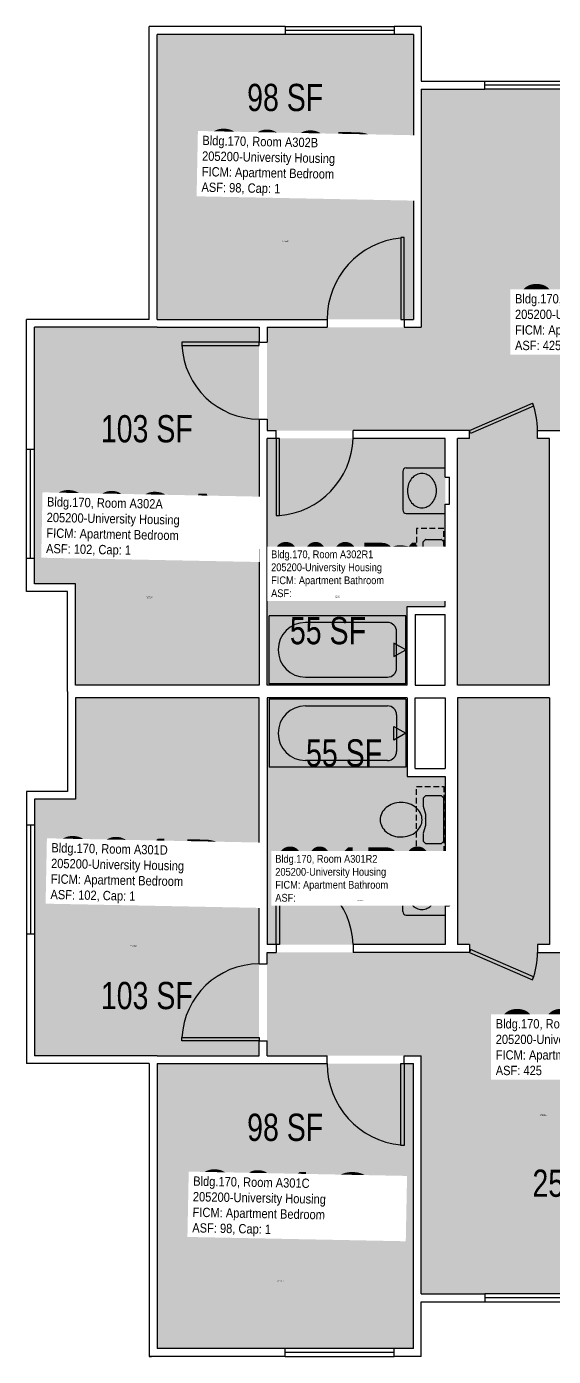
# Model space of a CAD drawing. Header units: inches. Extents: x -54 to 1654, y -88 to 674.
# Drawn here: x -54 to 178, y 0 to 586 of the extents above; entities that cross this region are included whole.
import ezdxf
from ezdxf.enums import TextEntityAlignment as Align

# ---------------------------------------------------------------- set-up
doc = ezdxf.new("R2010")
doc.units = ezdxf.units.IN
doc.header["$LTSCALE"] = 10
doc.header["$MEASUREMENT"] = 0
doc.linetypes.add('DASHED2', pattern=[0.375, 0.25, -0.125])
doc.layers.get('0').update_dxf_attribs({"linetype": 'CONTINUOUS'})
for name, color, linetype in [('A-DOOR', 2, 'CONTINUOUS'), ('A-GLAZ', 1, 'CONTINUOUS'), ('A-IDEN-RNUM', 7, 'CONTINUOUS'), ('A-IDEN-SNUM', 4, 'CONTINUOUS'), ('A-IDEN-VNUM', 4, 'CONTINUOUS'), ('A-WALL', 5, 'CONTINUOUS'), ('AREA-TEXT', 3, 'CONTINUOUS'), ('Rooms-Category-Color', 7, 'CONTINUOUS'), ('Rooms-College-Color', 7, 'CONTINUOUS'), ('Rooms-Department-Color', 7, 'CONTINUOUS'), ('Rooms-Division-Color', 7, 'CONTINUOUS'), ('Rooms-Information', 7, 'CONTINUOUS')]:
    doc.layers.add(name, color=color, linetype=linetype)
doc.styles.add('CP_AREA', font='arial.ttf', dxfattribs={"height": 15})
doc.styles.add('CP_ROOMSNUMBER', font='arial.ttf', dxfattribs={"height": 1})
doc.styles.add('CP_ROOMVNUMBER', font='arial.ttf', dxfattribs={"width": 0.85, "height": 0.075})

msp = doc.modelspace()

# ---------------------------------------------------------------- hatches: boundary and pattern name
at = {"layer": 'Rooms-Category-Color', "true_color": 0x728ef3}
for points in [[(3.5, 457), (3.5, 582.5), (116.5, 582.5), (116.5, 457)], [(360.5, 408), (364.5, 408), (364.5, 412), (364.5, 453.5), (248, 453.5), (248, 558.5), (120, 558.5), (120, 453.5), (52, 453.5), (52, 408), (56, 408), (90, 408), (141.25, 408), (141.25, 404.5), (136, 404.5), (136, 295.75), (176.5, 295.75), (176.5, 404.5), (171.25, 404.5), (171.25, 408), (213.49, 408), (213.49, 404.5), (266.5, 404.5), (266.5, 329.55), (323, 329.5), (323, 408)], [(-32.5, 295.66), (48.5, 295.66), (48.5, 453.5), (-50.5, 453.5), (-50.5, 340.5), (-32.5, 340.5)], [(90, 404.5), (52, 404.5), (52, 295.75), (113.75, 295.75), (113.75, 330.5), (130.81, 330.5), (130.5, 404.5)], [(48.5, 132.5), (48.5, 290.25), (-32.5, 290.25), (-32.5, 245.5), (-50.5, 245.5), (-50.5, 132.5)], [(90, 181.5), (52, 181.5), (52, 290.25), (113.75, 290.25), (113.75, 255.5), (130.81, 255.5), (130.5, 181.5)], [(360.5, 178), (364.5, 178), (364.5, 174), (364.5, 132.5), (248, 132.5), (248, 27.5), (120, 27.5), (120, 132.5), (52, 132.5), (52, 178), (56, 178), (90, 178), (141.25, 178), (141.25, 181.5), (136, 181.5), (136, 290.25), (176.5, 290.25), (176.5, 181.5), (171.25, 181.5), (171.25, 178), (213.49, 178), (213.49, 181.5), (266.5, 181.5), (266.5, 256.45), (323, 256.5), (323, 178)], [(3.5, 3.5), (3.5, 129), (116.5, 129), (116.5, 3.5)]]:
    msp.add_hatch(color=171, dxfattribs=at).paths.add_polyline_path(points)
at = {"layer": 'Rooms-College-Color', "true_color": 0xadadad}
for points in [[(3.5, 457), (3.5, 582.5), (116.5, 582.5), (116.5, 457)], [(360.5, 408), (364.5, 408), (364.5, 412), (364.5, 453.5), (248, 453.5), (248, 558.5), (120, 558.5), (120, 453.5), (52, 453.5), (52, 408), (56, 408), (90, 408), (141.25, 408), (141.25, 404.5), (136, 404.5), (136, 295.75), (176.5, 295.75), (176.5, 404.5), (171.25, 404.5), (171.25, 408), (213.49, 408), (213.49, 404.5), (266.5, 404.5), (266.5, 329.55), (323, 329.5), (323, 408)], [(-32.5, 295.66), (48.5, 295.66), (48.5, 453.5), (-50.5, 453.5), (-50.5, 340.5), (-32.5, 340.5)], [(90, 404.5), (52, 404.5), (52, 295.75), (113.75, 295.75), (113.75, 330.5), (130.81, 330.5), (130.5, 404.5)], [(48.5, 132.5), (48.5, 290.25), (-32.5, 290.25), (-32.5, 245.5), (-50.5, 245.5), (-50.5, 132.5)], [(90, 181.5), (52, 181.5), (52, 290.25), (113.75, 290.25), (113.75, 255.5), (130.81, 255.5), (130.5, 181.5)], [(360.5, 178), (364.5, 178), (364.5, 174), (364.5, 132.5), (248, 132.5), (248, 27.5), (120, 27.5), (120, 132.5), (52, 132.5), (52, 178), (56, 178), (90, 178), (141.25, 178), (141.25, 181.5), (136, 181.5), (136, 290.25), (176.5, 290.25), (176.5, 181.5), (171.25, 181.5), (171.25, 178), (213.49, 178), (213.49, 181.5), (266.5, 181.5), (266.5, 256.45), (323, 256.5), (323, 178)], [(3.5, 3.5), (3.5, 129), (116.5, 129), (116.5, 3.5)]]:
    msp.add_hatch(color=253, dxfattribs=at).paths.add_polyline_path(points)
at = {"layer": 'Rooms-Department-Color', "true_color": 0x604aed}
for points in [[(3.5, 457), (3.5, 582.5), (116.5, 582.5), (116.5, 457)], [(360.5, 408), (364.5, 408), (364.5, 412), (364.5, 453.5), (248, 453.5), (248, 558.5), (120, 558.5), (120, 453.5), (52, 453.5), (52, 408), (56, 408), (90, 408), (141.25, 408), (141.25, 404.5), (136, 404.5), (136, 295.75), (176.5, 295.75), (176.5, 404.5), (171.25, 404.5), (171.25, 408), (213.49, 408), (213.49, 404.5), (266.5, 404.5), (266.5, 329.55), (323, 329.5), (323, 408)], [(-32.5, 295.66), (48.5, 295.66), (48.5, 453.5), (-50.5, 453.5), (-50.5, 340.5), (-32.5, 340.5)], [(90, 404.5), (52, 404.5), (52, 295.75), (113.75, 295.75), (113.75, 330.5), (130.81, 330.5), (130.5, 404.5)], [(48.5, 132.5), (48.5, 290.25), (-32.5, 290.25), (-32.5, 245.5), (-50.5, 245.5), (-50.5, 132.5)], [(90, 181.5), (52, 181.5), (52, 290.25), (113.75, 290.25), (113.75, 255.5), (130.81, 255.5), (130.5, 181.5)], [(360.5, 178), (364.5, 178), (364.5, 174), (364.5, 132.5), (248, 132.5), (248, 27.5), (120, 27.5), (120, 132.5), (52, 132.5), (52, 178), (56, 178), (90, 178), (141.25, 178), (141.25, 181.5), (136, 181.5), (136, 290.25), (176.5, 290.25), (176.5, 181.5), (171.25, 181.5), (171.25, 178), (213.49, 178), (213.49, 181.5), (266.5, 181.5), (266.5, 256.45), (323, 256.5), (323, 178)], [(3.5, 3.5), (3.5, 129), (116.5, 129), (116.5, 3.5)]]:
    msp.add_hatch(color=173, dxfattribs=at).paths.add_polyline_path(points)
at = {"layer": 'Rooms-Division-Color', "true_color": 0x604aed}
for points in [[(3.5, 457), (3.5, 582.5), (116.5, 582.5), (116.5, 457)], [(360.5, 408), (364.5, 408), (364.5, 412), (364.5, 453.5), (248, 453.5), (248, 558.5), (120, 558.5), (120, 453.5), (52, 453.5), (52, 408), (56, 408), (90, 408), (141.25, 408), (141.25, 404.5), (136, 404.5), (136, 295.75), (176.5, 295.75), (176.5, 404.5), (171.25, 404.5), (171.25, 408), (213.49, 408), (213.49, 404.5), (266.5, 404.5), (266.5, 329.55), (323, 329.5), (323, 408)], [(-32.5, 295.66), (48.5, 295.66), (48.5, 453.5), (-50.5, 453.5), (-50.5, 340.5), (-32.5, 340.5)], [(90, 404.5), (52, 404.5), (52, 295.75), (113.75, 295.75), (113.75, 330.5), (130.81, 330.5), (130.5, 404.5)], [(48.5, 132.5), (48.5, 290.25), (-32.5, 290.25), (-32.5, 245.5), (-50.5, 245.5), (-50.5, 132.5)], [(90, 181.5), (52, 181.5), (52, 290.25), (113.75, 290.25), (113.75, 255.5), (130.81, 255.5), (130.5, 181.5)], [(360.5, 178), (364.5, 178), (364.5, 174), (364.5, 132.5), (248, 132.5), (248, 27.5), (120, 27.5), (120, 132.5), (52, 132.5), (52, 178), (56, 178), (90, 178), (141.25, 178), (141.25, 181.5), (136, 181.5), (136, 290.25), (176.5, 290.25), (176.5, 181.5), (171.25, 181.5), (171.25, 178), (213.49, 178), (213.49, 181.5), (266.5, 181.5), (266.5, 256.45), (323, 256.5), (323, 178)], [(3.5, 3.5), (3.5, 129), (116.5, 129), (116.5, 3.5)]]:
    msp.add_hatch(color=173, dxfattribs=at).paths.add_polyline_path(points)

# ---------------------------------------------------------------- linework, layer by layer
for p, q in [((111.88, 390), (111.88, 373)), ((113.38, 391.5), (130.5, 391.5)), ((113.38, 371.5), (130.5, 371.5)), ((120.88, 359), (121.75, 359.88)), ((120.88, 355.56), (120.88, 359)), ((122.05, 360), (128.7, 360)), ((129, 359.88), (129.88, 359)), ((129.88, 359), (129.88, 340)), ((121.88, 352), (120.89, 355.44)), ((121.88, 347), (121.88, 352)), ((120.88, 343.5), (121.88, 347)), ((120.88, 340.17), (120.88, 343.5)), ((129.88, 340), (128.88, 339)), ((121.88, 339), (121, 339.88)), ((128.88, 339), (121.88, 339)), ((52.88, 296.37), (52.88, 326.37)), ((113.13, 326.37), (52.88, 326.37)), ((105.09, 323.42), (68.94, 323.42)), ((113.13, 296.37), (113.13, 326.37)), ((109.11, 303.34), (109.11, 319.41)), ((107.93, 314.37), (107.93, 308.37)), ((113.13, 311.37), (107.93, 314.37)), ((107.93, 308.37), (113.13, 311.37)), ((68.94, 299.32), (105.09, 299.32)), ((113.13, 296.37), (52.88, 296.37)), ((52.88, 289.62), (52.88, 259.62)), ((113.13, 289.62), (52.88, 289.62)), ((113.13, 289.62), (113.13, 259.62)), ((68.94, 286.67), (105.09, 286.67)), ((109.11, 282.66), (109.11, 266.59)), ((107.93, 271.62), (107.93, 277.62)), ((107.93, 277.62), (113.13, 274.62)), ((113.13, 274.62), (107.93, 271.62)), ((113.13, 259.62), (52.88, 259.62)), ((105.09, 262.57), (68.94, 262.57)), ((121.88, 247), (121, 246.12)), ((128.88, 247), (121.88, 247)), ((129.88, 246), (128.88, 247)), ((120.88, 245.83), (120.88, 242.5)), ((120.88, 242.5), (121.88, 239)), ((129.88, 227), (129.88, 246)), ((121.88, 239), (121.88, 234)), ((120.88, 230.44), (120.88, 227)), ((121.88, 234), (120.89, 230.56)), ((120.88, 227), (121.75, 226.12)), ((122.05, 226), (128.7, 226)), ((129, 226.12), (129.88, 227)), ((111.88, 196), (111.88, 213)), ((113.38, 214.5), (130.5, 214.5)), ((113.38, 194.5), (130.5, 194.5))]:
    msp.add_line(p, q)
at = {"linetype": 'DASHED2'}
for p, q in [((129.88, 364.84), (117.88, 364.84)), ((117.88, 364.84), (117.88, 334.84)), ((129.88, 334.84), (129.88, 364.84)), ((117.88, 334.84), (129.88, 334.84)), ((117.88, 251.16), (129.88, 251.16)), ((117.88, 221.16), (117.88, 251.16)), ((129.88, 251.16), (129.88, 221.16)), ((129.88, 221.16), (117.88, 221.16))]:
    msp.add_line(p, q, dxfattribs=at)
for centre, radius, start, end in [((113.38, 390), 1.5, 90, 180), ((121.6, 381.94), 7.65, 139.89909, 160.77064), ((120.79, 382.63), 6.59, 116.19159, 139.89909), ((120.27, 383.68), 5.42, 90, 116.19159), ((120.27, 383.68), 5.42, 63.80841, 90), ((119.76, 382.63), 6.59, 40.10091, 63.80841), ((118.95, 381.94), 7.65, 19.22936, 40.10091), ((122.88, 381.5), 9, 160.77064, 180), ((122.88, 381.5), 9, 180, 199.22936), ((117.67, 381.5), 9, 0, 19.22936), ((117.67, 381.5), 9, 340.77064, 0), ((121.6, 381.06), 7.65, 199.22936, 220.10091), ((120.79, 380.37), 6.59, 220.10091, 243.80841), ((119.76, 380.37), 6.59, 296.19159, 319.89909), ((118.95, 381.06), 7.65, 319.89909, 340.77064), ((113.38, 373), 1.5, 180, 270), ((120.27, 379.32), 5.42, 243.80841, 270), ((120.27, 379.32), 5.42, 270, 296.19159), ((122.05, 359.58), 0.418, 90, 135), ((128.7, 359.58), 0.418, 45, 90), ((108.18, 349.5), 6.3, 153.29881, 180), ((109.59, 348.79), 7.89, 129.47246, 153.29881), ((111.09, 346.97), 10.24, 108.83538, 129.47246), ((110.55, 348.57), 8.55, 86.22456, 108.83538), ((111.11, 345.92), 11.18, 71.16462, 90), ((111.71, 347.67), 9.33, 50.52754, 71.16462), ((112.62, 348.79), 7.89, 26.70119, 50.52754), ((114.04, 349.5), 6.3, 0, 26.70119), ((108.18, 349.5), 6.3, 180, 206.70119), ((109.59, 350.21), 7.89, 206.70119, 230.52754), ((112.62, 350.21), 7.89, 309.47246, 333.29881), ((114.04, 349.5), 6.3, 333.29881, 0), ((121.46, 348.94), 0.418, 0, 15.9454), ((110.51, 351.33), 9.33, 230.52754, 251.16462), ((111.11, 353.08), 11.18, 251.16462, 270), ((111.11, 353.08), 11.18, 270, 288.83538), ((111.71, 351.33), 9.33, 288.83538, 309.47246), ((121.29, 340.17), 0.418, 180, 225), ((68.94, 311.37), 12.05, 90, 270), ((105.09, 319.41), 4.02, 0, 90), ((105.09, 303.34), 4.02, 270, 0), ((68.94, 274.62), 12.05, 90, 270), ((105.09, 282.66), 4.02, 0, 90), ((105.09, 266.59), 4.02, 270, 0), ((121.29, 245.83), 0.418, 135, 180), ((109.59, 235.79), 7.89, 129.47246, 153.29881), ((110.51, 234.67), 9.33, 108.83538, 129.47246), ((111.11, 232.92), 11.18, 90, 108.83538), ((111.11, 232.92), 11.18, 71.16462, 90), ((111.71, 234.67), 9.33, 50.52754, 71.16462), ((112.62, 235.79), 7.89, 26.70119, 50.52754), ((108.18, 236.5), 6.3, 153.29881, 180), ((108.18, 236.5), 6.3, 180, 206.70119), ((114.04, 236.5), 6.3, 0, 26.70119), ((114.04, 236.5), 6.3, 333.29881, 0), ((121.46, 237.06), 0.418, 344.0546, 0), ((109.59, 237.21), 7.89, 206.70119, 230.52754), ((111.09, 239.03), 10.24, 230.52754, 251.16462), ((110.55, 237.43), 8.55, 251.16462, 273.77544), ((111.11, 240.08), 11.18, 270, 288.83538), ((111.71, 238.33), 9.33, 288.83538, 309.47246), ((112.62, 237.21), 7.89, 309.47246, 333.29881), ((122.05, 226.42), 0.418, 225, 270), ((128.7, 226.42), 0.418, 270, 315), ((113.38, 213), 1.5, 90, 180), ((120.79, 205.63), 6.59, 116.19159, 139.89909), ((120.27, 206.68), 5.42, 90, 116.19159), ((120.27, 206.68), 5.42, 63.80841, 90), ((119.76, 205.63), 6.59, 40.10091, 63.80841), ((122.88, 204.5), 9, 160.77064, 180), ((121.6, 204.94), 7.65, 139.89909, 160.77064), ((118.95, 204.94), 7.65, 19.22936, 40.10091), ((117.67, 204.5), 9, 0, 19.22936), ((122.88, 204.5), 9, 180, 199.22936), ((121.6, 204.06), 7.65, 199.22936, 220.10091), ((118.95, 204.06), 7.65, 319.89909, 340.77064), ((117.67, 204.5), 9, 340.77064, 0), ((113.38, 196), 1.5, 180, 270), ((120.79, 203.37), 6.59, 220.10091, 243.80841), ((120.27, 202.32), 5.42, 243.80841, 270), ((120.27, 202.32), 5.42, 270, 296.19159), ((119.76, 203.37), 6.59, 296.19159, 319.89909)]:
    msp.add_arc(centre, radius, start, end)
at = {"layer": 'A-DOOR'}
for p, q in [((112.5, 493), (111, 493)), ((111, 493), (111, 457)), ((112.5, 457), (112.5, 493)), ((111, 457), (112.5, 457)), ((48.5, 447), (14.5, 447)), ((14.5, 447), (14.5, 445.5)), ((14.5, 445.5), (48.5, 445.5)), ((48.5, 445.5), (48.5, 447)), ((141.25, 408), (169.04, 420.06)), ((169.54, 418.73), (141.75, 406.68)), ((169.04, 420.06), (169.54, 418.73)), ((57.5, 404.5), (56, 404.5)), ((56, 404.5), (56, 370.5)), ((57.5, 370.5), (57.5, 404.5)), ((141.75, 406.68), (141.25, 408)), ((56, 370.5), (57.5, 370.5)), ((56, 181.5), (56, 215.5)), ((56, 215.5), (57.5, 215.5)), ((57.5, 215.5), (57.5, 181.5)), ((57.5, 181.5), (56, 181.5)), ((141.75, 179.32), (141.25, 178)), ((141.25, 178), (169.04, 165.94)), ((169.54, 167.27), (141.75, 179.32)), ((169.04, 165.94), (169.54, 167.27)), ((14.5, 139), (14.5, 140.5)), ((14.5, 140.5), (48.5, 140.5)), ((48.5, 139), (14.5, 139)), ((48.5, 140.5), (48.5, 139)), ((111, 129), (112.5, 129)), ((111, 93), (111, 129)), ((112.5, 129), (112.5, 93)), ((112.5, 93), (111, 93))]:
    msp.add_line(p, q, dxfattribs=at)
for centre, radius, start, end in [((114.5, 457), 36, 95.57924, 180), ((48.61, 447.15), 34.15, 182.77219, 269.81214), ((137.25, 408), 34, 0, 20.76838), ((54.49, 405.91), 35.54, 274.86019, 357.72415), ((54.49, 180.09), 35.54, 2.27585, 85.13981), ((137.25, 178), 34, 339.23162, 0), ((48.61, 138.85), 34.15, 90.18786, 177.22781), ((114.5, 129), 36, 180, 264.42076)]:
    msp.add_arc(centre, radius, start, end, dxfattribs=at)
at = {"layer": 'A-GLAZ'}
for p, q in [((60, 586), (108, 586)), ((108, 584.25), (60, 584.25)), ((108, 582.5), (60, 582.5)), ((148, 562), (220, 562)), ((220, 560.25), (148, 560.25)), ((220, 558.5), (148, 558.5)), ((-54, 351.75), (-54, 399.75)), ((-52.25, 351.75), (-52.25, 399.75)), ((-50.5, 351.75), (-50.5, 399.75)), ((-54, 234.25), (-54, 186.25)), ((-52.25, 234.25), (-52.25, 186.25)), ((-50.5, 234.25), (-50.5, 186.25)), ((220, 27.5), (148, 27.5)), ((220, 25.75), (148, 25.75)), ((148, 24), (220, 24)), ((108, 3.5), (60, 3.5)), ((108, 1.75), (60, 1.75)), ((60, 0), (108, 0))]:
    msp.add_line(p, q, dxfattribs=at)
at = {"layer": 'A-WALL'}
for p, q in [((0, 457), (0, 586)), ((60, 586), (0, 586)), ((3.5, 457), (3.5, 582.5)), ((60, 582.5), (3.5, 582.5)), ((60, 586), (60, 582.5)), ((120, 586), (108, 586)), ((108, 586), (108, 582.5)), ((116.5, 582.5), (108, 582.5)), ((116.5, 582.5), (116.5, 559.5)), ((120, 586), (120, 562)), ((116.5, 559.5), (116.5, 457)), ((120, 562), (148, 562)), ((120, 558.5), (120, 453.5)), ((120, 558.5), (148, 558.5)), ((148, 558.5), (148, 562)), ((-54, 399.75), (-54, 457)), ((0, 457), (-54, 457)), ((-50.5, 399.75), (-50.5, 453.5)), ((3.5, 453.5), (-50.5, 453.5)), ((3.5, 457), (78.5, 457)), ((3.5, 453.5), (48.5, 453.5)), ((48.5, 453.5), (48.5, 447)), ((52, 453.5), (78.5, 453.5)), ((52, 453.5), (52, 447)), ((78.5, 457), (78.5, 453.5)), ((112.5, 457), (116.5, 457)), ((112.5, 457), (112.5, 453.5)), ((112.5, 453.5), (120, 453.5)), ((48.5, 447), (52, 447)), ((48.5, 413), (48.5, 295.75)), ((48.5, 413), (52, 413)), ((52, 413), (52, 408)), ((52, 408), (56, 408)), ((52, 295.75), (52, 404.5)), ((56, 404.5), (52, 404.5)), ((56, 404.5), (56, 408)), ((56, 404.5), (56, 408)), ((141.25, 408), (90, 408)), ((90, 404.5), (90, 408)), ((130.5, 404.5), (90, 404.5)), ((130.5, 387.5), (130.5, 404.5)), ((136, 295.75), (136, 404.5)), ((141.25, 404.5), (136, 404.5)), ((141.25, 404.5), (141.25, 408)), ((171.25, 408), (213.49, 408)), ((171.25, 404.5), (171.25, 408)), ((176.5, 404.5), (171.25, 404.5)), ((176.5, 295.75), (176.5, 404.5)), ((-54, 399.75), (-50.5, 399.75)), ((130.5, 387.5), (132.5, 387.5)), ((132.5, 375.5), (132.5, 387.5)), ((130.5, 330.5), (130.5, 375.5)), ((130.5, 375.5), (132.5, 375.5)), ((-54, 337), (-54, 351.75)), ((-54, 351.75), (-50.5, 351.75)), ((-50.5, 340.5), (-50.5, 351.75)), ((-32.5, 340.5), (-50.5, 340.5)), ((-32.5, 295.75), (-32.5, 340.5)), ((-36, 337), (-54, 337)), ((-36, 293), (-36, 337)), ((113.75, 295.75), (113.75, 330.5)), ((113.75, 330.5), (130.5, 330.5)), ((117.25, 327), (117.25, 295.75)), ((117.25, 327), (130.5, 327)), ((130.5, 295.75), (130.5, 327)), ((48.5, 295.75), (-32.5, 295.75)), ((113.75, 295.75), (52, 295.75)), ((117.25, 295.75), (130.5, 295.75)), ((176.5, 295.75), (136, 295.75)), ((-36, 293), (-36, 249)), ((-32.5, 290.25), (-32.5, 245.5)), ((48.5, 290.25), (-32.5, 290.25)), ((48.5, 173), (48.5, 290.25)), ((52, 290.25), (52, 181.5)), ((113.75, 290.25), (52, 290.25)), ((113.75, 290.25), (113.75, 255.5)), ((117.25, 259), (117.25, 290.25)), ((117.25, 290.25), (130.5, 290.25)), ((130.5, 290.25), (130.5, 259)), ((136, 290.25), (136, 181.5)), ((176.5, 290.25), (136, 290.25)), ((176.5, 290.25), (176.5, 181.5)), ((117.25, 259), (130.5, 259)), ((113.75, 255.5), (130.5, 255.5)), ((130.5, 255.5), (130.5, 210.5)), ((-54, 249), (-54, 234.25)), ((-36, 249), (-54, 249)), ((-50.5, 245.5), (-50.5, 234.25)), ((-32.5, 245.5), (-50.5, 245.5)), ((-54, 234.25), (-50.5, 234.25)), ((130.5, 210.5), (132.5, 210.5)), ((132.5, 210.5), (132.5, 198.5)), ((130.5, 198.5), (130.5, 181.5)), ((130.5, 198.5), (132.5, 198.5)), ((-54, 186.25), (-54, 129)), ((-54, 186.25), (-50.5, 186.25)), ((-50.5, 186.25), (-50.5, 132.5)), ((56, 181.5), (52, 181.5)), ((52, 178), (56, 178)), ((52, 173), (52, 178)), ((56, 181.5), (56, 178)), ((56, 181.5), (56, 178)), ((130.5, 181.5), (90, 181.5)), ((90, 181.5), (90, 178)), ((141.25, 178), (90, 178)), ((141.25, 181.5), (136, 181.5)), ((141.25, 181.5), (141.25, 178)), ((171.25, 181.5), (171.25, 178)), ((176.5, 181.5), (171.25, 181.5)), ((171.25, 178), (213.49, 178)), ((48.5, 173), (52, 173)), ((48.5, 132.5), (48.5, 139)), ((48.5, 139), (52, 139)), ((52, 132.5), (52, 139)), ((0, 129), (-54, 129)), ((3.5, 132.5), (-50.5, 132.5)), ((0, 129), (0, 0)), ((3.5, 132.5), (48.5, 132.5)), ((3.5, 129), (78.5, 129)), ((3.5, 129), (3.5, 3.5)), ((52, 132.5), (78.5, 132.5)), ((78.5, 129), (78.5, 132.5)), ((112.5, 132.5), (120, 132.5)), ((112.5, 129), (112.5, 132.5)), ((112.5, 129), (116.5, 129)), ((116.5, 26.5), (116.5, 129)), ((120, 27.5), (120, 132.5)), ((116.5, 3.5), (116.5, 26.5)), ((120, 27.5), (148, 27.5)), ((120, 0), (120, 24)), ((120, 24), (148, 24)), ((148, 27.5), (148, 24)), ((0, 0), (1, 0)), ((0, 0), (1, 0)), ((60, 3.5), (3.5, 3.5)), ((60, 0), (60, 3.5)), ((108, 0), (108, 3.5)), ((116.5, 3.5), (108, 3.5)), ((60, 0), (0, 0)), ((120, 0), (108, 0))]:
    msp.add_line(p, q, dxfattribs=at)

# ---------------------------------------------------------------- texts
at = {"layer": 'A-IDEN-RNUM', "style": 'CP_ROOMSNUMBER'}
for s, rotation, p in [('0302-B0', 358.9, (58.53, 491.32)), ('0302-A0', 358.86725, (-0.94, 334.11)), ('0301-D0', 358.9, (-8.19, 180.79)), ('0301-C0', 358.86725, (56.54, 33.1))]:
    msp.add_text(s, height=0.36, rotation=rotation, dxfattribs=at).set_placement(p)
for s, p in [('0302-R1', (82, 334.32)), ('0301-R2', (91.97, 200.67)), ('0301-00', (172.51, 106.15))]:
    msp.add_text(s, height=0.36, dxfattribs=at).set_placement(p)
at = {"layer": 'A-IDEN-SNUM', "style": 'CP_ROOMSNUMBER'}
for s, rotation, p in [('1700A302B0', 358.9, (58.53, 491.32)), ('1700A302A0', 358.86725, (-1.14, 334.61)), ('1700A301D0', 358.9, (-8.19, 180.79)), ('1700A301C0', 358.86725, (56.54, 33.1))]:
    msp.add_text(s, height=0.36, rotation=rotation, dxfattribs=at).set_placement(p)
for s, p in [('1700A302R1', (81.55, 334.92)), ('1700A301R2', (91.97, 200.67)), ('1700A30100', (172.51, 106.15))]:
    msp.add_text(s, height=0.36, dxfattribs=at).set_placement(p)
at = {"layer": 'A-IDEN-VNUM', "style": 'CP_ROOMVNUMBER', "width": 0.85}
for s, rotation, p in [('302B', 358.86725, (23.03, 511.98)), ('302A', 358.8713, (-45.47, 352.73)), ('301D', 358.86725, (-43.54, 200.28)), ('301C', 358.86725, (18.98, 53.41))]:
    msp.add_text(s, height=28.8, rotation=rotation, dxfattribs=at).set_placement(p)
at = {"layer": 'A-IDEN-VNUM', "style": 'CP_ROOMVNUMBER'}
for s, height, width, p in [('302', 28.8, 0.85, (161.32, 443.37)), ('302R1', 24, 0.7, (53.81, 334.54)), ('301R2', 24, 0.7, (55.64, 200.34)), ('301', 28.8, 0.85, (152.82, 123.88))]:
    msp.add_text(s, height=height, dxfattribs=dict(at, width=width)).set_placement(p)
at = {"layer": 'AREA-TEXT', "style": 'CP_AREA', "width": 0.75}
for s, p in [('98 SF', (60, 554.77)), ('103 SF', (-1, 408.78)), ('55 SF', (78.85, 319.82)), ('55 SF', (85.96, 265.93)), ('103 SF', (-1, 159.02)), ('98 SF', (60, 100.95)), ('255 SF', (189.26, 76.32))]:
    msp.add_text(s, height=12, dxfattribs=at).set_placement(p, align=Align.MIDDLE_CENTER)

# ---------------------------------------------------------------- next in the draw order: texts
at = {"layer": 'Rooms-Information', "char_height": 4.1143, "width": 92.16, "attachment_point": 7, "style": 'CP_ROOMVNUMBER', "bg_fill": 3, "box_fill_scale": 1.5, "bg_fill_color": 256, "bg_fill_true_color": 13158600, "bg_fill_transparency": 0}
for s, insert, rotation in [('Bldg.170, Room A302B^M^J205200-University Housing^M^JFICM: Apartment Bedroom^M^JASF: 98, Cap: 1', (23.03, 511.98), 358.86725), ('Bldg.170, Room A302A^M^J205200-University Housing^M^JFICM: Apartment Bedroom^M^JASF: 102, Cap: 1', (-45.47, 352.73), 358.8713), ('Bldg.170, Room A301D^M^J205200-University Housing^M^JFICM: Apartment Bedroom^M^JASF: 102, Cap: 1', (-43.54, 200.28), 358.86725), ('Bldg.170, Room A301C^M^J205200-University Housing^M^JFICM: Apartment Bedroom^M^JASF: 98, Cap: 1', (18.98, 53.41), 358.86725)]:
    msp.add_mtext(s, dxfattribs=dict(at, insert=insert, rotation=rotation))
for s, insert in [('Bldg.170, Room A302^M^J205200-University Housing^M^JFICM: Apartment Common Living^M^JASF: 425', (161.32, 443.37)), ('Bldg.170, Room A301^M^J205200-University Housing^M^JFICM: Apartment Common Living^M^JASF: 425', (152.82, 123.88))]:
    msp.add_mtext(s, dxfattribs=dict(at, insert=insert))

# ---------------------------------------------------------------- next in the draw order: texts
at = {"layer": 'Rooms-Information', "char_height": 3.4286, "width": 76.8, "attachment_point": 7, "style": 'CP_ROOMVNUMBER', "bg_fill": 3, "box_fill_scale": 1.5, "bg_fill_color": 256, "bg_fill_true_color": 13158600, "bg_fill_transparency": 0}
for s, insert in [('Bldg.170, Room A302R1^M^J205200-University Housing^M^JFICM: Apartment Bathroom^M^JASF: ', (53.81, 334.54)), ('Bldg.170, Room A301R2^M^J205200-University Housing^M^JFICM: Apartment Bathroom^M^JASF: ', (55.64, 200.34))]:
    msp.add_mtext(s, dxfattribs=dict(at, insert=insert))

doc.saveas('drawing.dxf')
